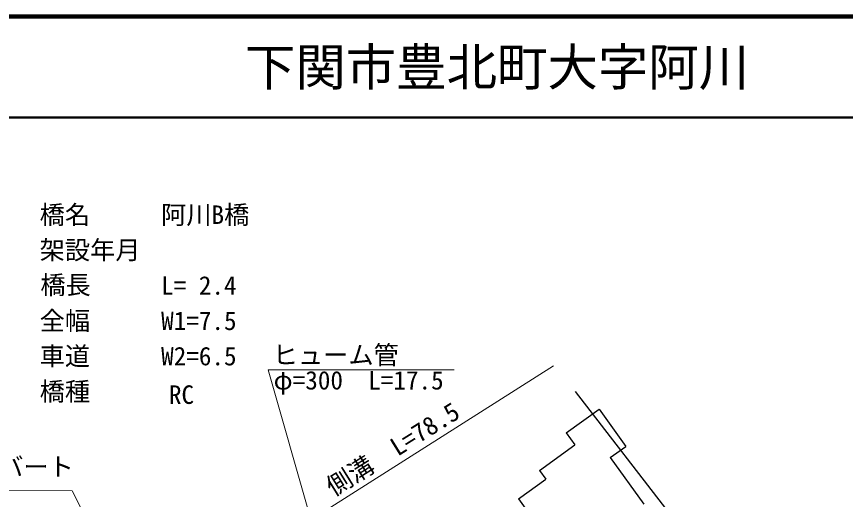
# Model space of a CAD drawing. Units: millimetres, scale not verified. Extents: x 40000 to 680000, y 20000 to 380000.
# Drawn here: x 382382 to 464569, y 332185 to 380000 of the extents above; entities that cross this region are included whole.
import ezdxf
from ezdxf.enums import TextEntityAlignment as Align

# ---------------------------------------------------------------- set-up
doc = ezdxf.new("R2010")
doc.units = ezdxf.units.MM
doc.header["$LTSCALE"] = 1000
for name, color, linetype, lineweight in [('M-BGD', 7, 'Continuous', 25), ('M-STR-HTXT', 7, 'Continuous', 13), ('M-TTL', 2, 'Continuous', 13), ('M-TTL-LINE', 7, 'Continuous', 50), ('M-TTL-TXT', 7, 'Continuous', 50)]:
    doc.layers.add(name, color=color, linetype=linetype, lineweight=lineweight)
doc.styles.add('ＭＳ ゴシック', font='')
doc.styles.get('ＭＳ ゴシック').set_extended_font_data('MS Gothic')

msp = doc.modelspace()

# ---------------------------------------------------------------- linework, layer by layer
at = {"layer": 'M-BGD'}
for p, q in [((437763, 342859), (472826, 297677)), ((436888, 338767), (440136, 341109)), ((440136, 341109), (442784, 337435)), ((436888, 338767), (437736, 337591)), ((434226, 335061), (437736, 337591)), ((441242, 336323), (442784, 337435)), ((441242, 336323), (444577, 331698)), ((434226, 335061), (434859, 334183)), ((432150, 332230), (434859, 334183)), ((432150, 332230), (434511, 328955))]:
    msp.add_line(p, q, dxfattribs=at)
at = {"layer": 'M-STR-HTXT'}
for p, q in [((403292, 324934), (435625, 345420)), ((419650, 301896), (407340, 345022)), ((407340, 345022), (425785, 345022))]:
    msp.add_line(p, q, dxfattribs=at)
msp.add_lwpolyline([(405921, 297518), (387910, 333026), (361986, 333140)], dxfattribs=at)
at = {"layer": 'M-TTL', "lineweight": 140}
msp.add_line((680000, 380000), (40000, 380000), dxfattribs=at)
at = {"layer": 'M-TTL-LINE'}
msp.add_line((40000, 370000), (680000, 370000), dxfattribs=at)

# ---------------------------------------------------------------- texts
at = {"layer": 'M-STR-HTXT', "style": 'ＭＳ ゴシック'}
for s, p in [('橋名', (384671, 358910)), ('阿川B橋', (396715, 358910)), ('架設年月', (384671, 355410)), ('橋長', (384739, 351961)), ('L= 2.4', (396715, 351910)), ('全幅', (384671, 348410)), ('W1=7.5', (396715, 348410)), ('ヒューム管', (407786, 345026)), ('車道', (384671, 344910)), ('W2=6.5', (396715, 344910)), ('φ=300\u3000L=17.5', (407866, 342516)), ('橋種', (384671, 341410)), ('RC', (397487, 341094)), ('ボックスカルバート', (365557, 333951))]:
    msp.add_text(s, height=1833, dxfattribs=at).set_placement(p, align=Align.BOTTOM_LEFT)
msp.add_text('側溝\u3000L=78.5', height=1833, rotation=31.971, dxfattribs=at).set_placement((420452, 335932), align=Align.BOTTOM_CENTER)
at = {"layer": 'M-TTL-TXT', "style": 'ＭＳ ゴシック'}
msp.add_text('下関市豊北町大字阿川', height=3666, dxfattribs=at).set_placement((405024, 375000), align=Align.MIDDLE_LEFT)

doc.saveas('drawing.dxf')
